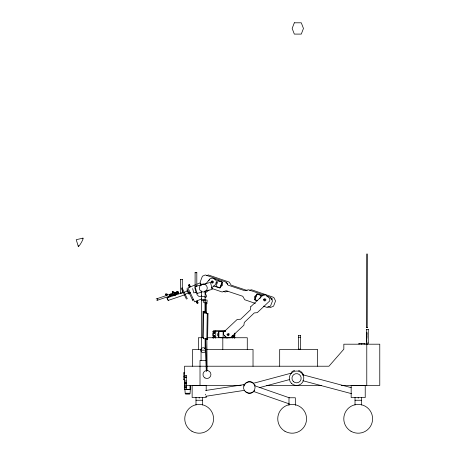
<?xml version="1.0" encoding="UTF-8"?>
<svg xmlns="http://www.w3.org/2000/svg" width="456" height="456" viewBox="0 0 456 456"><rect width="100%" height="100%" fill="white"/><g stroke="black" fill="none" stroke-linecap="round" stroke-linejoin="round"><path stroke-width="0.68" d="M366.852 336.585L366.573 339.224L366.863 332.623M366.755 339.224L366.801 332.623M205.143 312.349L205.154 311.237L203.313 311.459A12.893 0.769 1.3 0 0 203.308 311.756L206.505 312.28A8.63 0.513 1.3 0 1 206.505 312.485L203.729 312.81A6.8 0.405 1.3 0 0 203.849 312.947L207.685 313.477A12.004 0.712 1.3 0 1 207.679 313.813L207.263 313.888L206.813 339.657L207.235 339.589A12.004 0.712 1.3 0 0 207.241 339.253L203.239 338.551L203.684 312.856M366.59 339.224L366.675 332.623M202.624 337.377L203.068 311.602M207.577 339.429L208.021 313.654M190.323 389.584L190.078 393.266L185.176 393.266L184.931 389.584M215.887 283.244L216.11 282.338M227.339 284.538L227.647 283.757L227.367 283.296M227.458 284.504L227.766 283.723L227.487 283.261L225.817 282.766M259.863 298.594L261.089 295.494L257.127 294.148L254.921 299.729L257.56 300.624M197.283 292.86L197.089 293.282A2.234 2.234 0 0 0 197.049 294.633L198.639 296.263A3.922 3.922 0 0 0 201.683 295.938M205.496 351.188L205.297 351.576A2.462 2.462 0 0 1 201.546 351.929A2.462 2.462 0 0 1 201.848 348.167A2.462 2.462 0 0 1 205.496 349.119M208.683 280.793L209.828 279.289M190.01 389.584L190.078 385.411M190.694 385.411L190.602 389.584L184.56 389.458L184.56 366.219L205.713 366.219M205.673 284.094L209.988 278.793C212.074 277.573 215.084 278.371 216.098 280.617A3.642 3.642 0 0 1 216.167 283.45L215.004 285.034L211.196 288.163M201.415 348.595L201.677 348.298M205.217 293.088L209.025 289.953M234.384 338.198L234.817 337.85L234.817 337.018L233.928 337.24M214.434 337.201C215.625 336.619 214.183 335.046 213.397 336.015L212.992 336.015L212.992 333.29L213.493 333.216C215.135 334.579 215.449 331.073 213.596 332.145L213.094 332.145L213.094 331.312M218.51 332.908L217.552 333.957A1.864 1.864 0 0 0 217.552 335.331L218.51 336.38M206.636 275.709L208.369 274.957L229.237 282.116L231.146 285.142L247.209 290.506M234.241 337.018C232.303 337.907 232.953 334.47 234.452 335.947L234.817 335.947L234.817 333.216L234.412 333.216M201.278 284.595L203.273 284.06L205.268 284.595A3.984 3.984 0 0 1 205.268 291.498L203.273 292.028L201.278 291.498A3.984 3.984 0 0 1 204.305 284.196M188.573 285.313L189.479 284.937M188.584 285.348L189.531 285.057M188.653 285.49L189.559 285.12M189.941 285.918L189.035 286.288L189.975 285.986M195.613 284.732L187.929 287.878L194.581 301.832L201.609 298.948M196.918 284.196L199.528 283.125L200.497 283.307L201.381 285.16M184.213 292.285L187.308 291.019M185.159 294.274L188.254 293.003M189.109 292.803L190.089 292.404M189.348 293.316L190.329 292.912M192.472 299.871L193.452 299.467M204.869 297.614L206.175 297.078L206.688 296.292L204.921 292.581M197.345 301.456L196.433 301.809L197.38 301.519M196.621 302.203L197.528 301.832M196.673 302.317L197.579 301.946M196.701 302.379L197.619 302.032M196.753 302.476L197.653 302.106M196.81 302.596L197.716 302.225M196.838 302.659L197.756 302.311M196.884 302.755L197.79 302.385M197.026 303.058L197.961 302.744M214.229 333.621C215.819 332.943 214.069 331.512 212.992 332.219L212.992 331.387L213.522 330.965L225.344 330.965M166.981 293.732L165.625 294.188L165.984 294.969L167.341 294.513M173.65 291.481L172.214 291.965L172.579 292.746L174.015 292.262M165.762 294.895L167.449 294.331M174.084 292.091L172.351 292.672L172.693 293.402M173.474 292.387L173.844 292.262M156.129 298.988L177.965 291.623M156.801 300.441L178.638 293.077L177.903 291.646M167.113 297.808L168.8 297.238L168.435 296.52M175.435 295.003L173.702 295.585L173.365 294.855M183.112 292.495L166.959 297.945L168.11 300.43L184.435 294.929M227.897 291.156L225.23 292.005L223.218 291.316M201.637 292.21L196.969 293.459L195.105 286.505L210.438 282.401L212.302 289.349L204.966 291.316M196.029 292.296L193.8 292.894L192.649 288.585M253.222 383.342L291.43 373.105L291.521 373.481M259.492 387.628L289.509 379.586M249.694 290.25L251.512 289.765L273.788 297.409L275.566 300.92L273.571 306.147L270.425 307.515L267.769 306.603M220.727 286.67L222.391 285.388A1.864 1.864 0 0 0 222.391 284.014L222.015 283.41M256.295 295.197L254.63 296.48A1.864 1.864 0 0 0 254.63 297.853L255.007 298.458M82.867 238.157L76.226 239.702L78.278 246.354M205.941 302.596L205.086 303.2L206.072 303.799M203.615 338.506L203.239 338.551M205.559 390.496L243.954 384.596L244.159 386.038M205.736 396.298L244.832 390.29M195.105 272.728L196.81 272.728M180.593 279.568L182.292 279.568M195.105 286.225L196.81 286.225M180.593 293.065L181.727 293.065M201.415 296.485L205.132 296.485M205.132 299.951L201.415 299.951L201.415 290.86M205.787 302.562L206.551 302.562L206.636 313.198M206.192 303.058L205.189 303.115L205.223 311.556M206.266 303.799L207.252 303.2L206.403 302.596M366.396 327.647L367.479 327.647M366.556 329.568L368.26 329.568M213.425 331.039L225.247 331.039M225.509 331.267L218.606 331.358L218.515 337.634L226.843 337.896M298.657 335.656L300.361 335.656M298.657 337.252L300.361 337.252M201.529 337.742L198.349 337.742L198.349 349.433M207.258 337.742L247.277 337.742L247.277 349.433M366.487 340.877L366.841 340.877M366.453 341.692L366.812 341.692M366.556 343.066L368.26 343.066M358.895 343.459L365.011 343.459M366.396 344.075L367.479 344.075M298.657 349.153L300.361 349.153M201.529 349.433L192.597 349.433L192.597 366.219M206.625 349.433L253.029 349.433L253.029 366.219M205.496 350.174L201.05 350.174L201.05 360.405M205.496 360.405L200.013 360.405L200.013 385.411M206.813 366.219L328.958 366.219L343.835 349.188L343.835 344.2L379.774 344.2L379.774 385.411L341.23 385.411M183.819 372.871L184.56 372.871M184.56 375.681L186.265 375.681M183.819 376.77L184.56 376.77M184.56 377.061L186.265 377.061M184.56 377.277L186.265 377.277M184.56 377.306L186.265 377.306M184.56 377.511L186.265 377.539M183.819 379.654L184.56 379.654M184.56 380.977L186.265 380.977M184.56 382.316L186.265 382.316M184.56 382.573L186.265 382.573M184.56 383.308L186.265 383.308M184.56 383.815L186.265 383.815M184.56 383.878L186.265 383.878M184.56 385.411L241.173 385.411M266.72 385.411L321.36 385.411M184.56 386.369L186.265 386.369M184.56 387.514L186.265 387.514M184.56 387.583L186.265 387.583M184.56 387.64L186.265 387.64M184.56 387.799L186.265 387.799M184.56 389.179L186.265 389.179M184.566 389.458L190.688 389.458M185.221 393.756L190.032 393.756M185.586 394.001L189.673 394.001M196 400.254L202.339 400.254M355.024 400.254L361.363 400.254M203.564 337.685L202.863 337.531A12.893 0.769 1.3 0 1 202.869 337.235M303.018 374.843L351.183 387.646M302.812 380.72L351.667 393.699M270.887 298.087L272.192 298.902L271.884 299.683L271.411 299.524M270.767 298.121L272.078 298.937M262.844 295.676L256.859 293.835L254.539 299.752L257.252 300.829M213.545 285.975L220.06 288.095L222.482 282.15L213.607 278.679M264.155 295.163L248.429 289.765L244.798 290.734L228.063 285.142L226.153 282.116L205.285 274.957L202.407 276.211L200.081 282.31L201.381 284.875M266.777 296.064L270.71 297.409L272.483 300.92L270.493 306.147L267.341 307.515L263.357 306.147M212.097 288.551L222.146 292.005L226.153 290.734L242.78 296.28L244.747 299.757L255.377 303.411M254.687 385.747L289.378 397.82M253.462 391.425L289.486 403.959M227.168 338.016L225.446 337.098L224.455 335.502M213.499 337.087L213.784 337.24M233.278 337.201C232.087 336.619 233.529 335.046 234.316 336.015L234.715 336.015L234.715 333.29M213.522 338.198L213.094 337.85L213.094 337.018M204.67 348.15L205.132 348.566M190.397 286.864L189.331 284.635L188.425 285.006L189.491 287.24M197.043 300.817L198.109 303.052L197.203 303.422L196.137 301.188M187.023 288.431L192.916 300.795M186.812 289.976L188.75 294.046M182.064 287.77L187.308 298.783M181.174 288.135L186.424 299.147M177.806 291.675L178.541 293.111M177.72 291.709L178.473 293.134M177.623 291.737L178.347 293.179M177.544 291.766L178.296 293.197M177.441 291.8L178.205 293.225M177.401 291.817L178.102 293.259M177.287 291.851L177.971 293.305M177.162 291.897L177.834 293.35M176.985 291.954L177.72 293.39M176.78 292.022L177.481 293.47M176.54 292.102L177.219 293.561L176.495 292.119M176.272 292.193L176.951 293.647M176.198 292.222L176.871 293.675M176.084 292.256L176.797 293.698M175.982 292.296L176.654 293.75M175.828 292.347L176.5 293.801M175.663 292.399L176.335 293.858M175.486 292.461L176.164 293.915M175.321 292.513L175.999 293.972M175.07 292.598L175.748 294.057M174.967 292.638L175.64 294.091M175.486 294.143L174.722 292.718L175.378 294.177M174.597 292.758L175.269 294.217M175.018 294.302L175.355 295.026M174.215 292.889L174.933 294.331M173.867 293.003L174.545 294.462M172.573 291.846L172.938 292.627M172.493 291.874L172.858 292.655M172.402 291.903L172.767 292.684M173.69 294.747L174.027 295.477M172.294 291.943L172.681 292.712M173.514 294.81L173.85 295.534M172.037 293.624L172.75 295.066M170.778 294.046L171.45 295.505M171.405 295.522L170.652 294.091L171.308 295.551M169.381 294.519L170.099 295.961M170.025 295.984L169.324 294.536L169.957 296.007M165.984 294.069L166.343 294.85M165.904 294.097L166.263 294.878M165.773 294.137L166.172 294.907M165.699 294.166L166.087 294.935M167.124 297.888L168.275 300.379M157.132 298.646L157.816 300.099M206.026 302.619L206.169 303.115M194.723 287.422L196.183 292.86M205.399 394.206L205.502 394.89M244.006 384.989L243.954 384.596M205.639 338.626L206.329 371.304L205.57 338.62M206.847 338.722L207.104 370.631M368.26 329.289L368.26 343.351M367.017 327.647L367.017 253.832L366.858 327.647M366.778 344.2L366.778 385.411M366.556 329.289L366.556 343.351M364.891 343.459L364.891 344.2M361.517 343.459L361.517 344.2M361.363 397.432L361.363 405.019M359.02 343.459L359.02 344.2M358.194 397.535L358.194 398.225M355.024 397.432L355.024 405.019M317.627 366.219L317.627 349.433L279.682 349.433L279.682 366.219M300.361 335.411L300.361 349.433M298.657 335.411L298.657 349.433M295.328 405.367L295.328 397.763L288.99 397.763L288.99 405.367M234.715 337.087L234.715 337.919M232.184 335.565L232.184 338.198M222.813 337.742L222.813 349.433M215.728 330.965L215.728 338.198M213.094 333.216L213.094 335.947L213.454 335.947C214.953 334.47 215.602 337.907 213.665 337.018L212.992 337.087L212.992 337.919M206.169 302.596L206.169 303.799M206.197 390.484L206.197 385.548L192.141 385.548L192.141 397.535L206.197 397.535L206.197 396.127M205.132 290.86L205.132 312.109M205.132 338.882L205.132 348.766M203.273 300.048L203.273 302.242L207.098 302.242L207.098 300.048L201.415 300.048L201.415 348.766M202.339 397.432L202.339 405.019M199.169 397.535L199.169 398.225M196.81 272.449L196.81 286.505M196 397.432L196 405.019M195.105 272.449L195.105 286.505M186.265 375.402L186.265 389.458M183.819 372.734L183.819 379.797M182.292 279.289L182.292 293.065M180.593 279.289L180.593 293.345M254.647 390.359A5.763 5.763 0 0 1 254.066 391.174M253.724 391.544A5.763 5.763 0 0 1 246.764 392.422M246.343 392.149A5.763 5.763 0 0 1 245.579 391.499M244.701 384.539A5.763 5.763 0 0 1 253.77 383.393M254.676 384.596A5.763 5.763 0 0 1 255.098 385.508M302.681 374.997A2.878 0.559 -75.1 0 1 303.109 375.049M291.43 372.273A7.262 7.25 0 0 1 294.684 370.392M298.441 370.392A7.262 7.25 0 0 1 300.19 371.116M300.726 371.458A7.262 7.25 0 0 1 302.51 373.242M302.852 373.772A7.262 7.25 0 0 1 303.388 374.917M82.251 238.756A4.799 0.673 -60.2 0 1 82.81 239.565A4.799 0.673 -60.2 0 1 79.726 245.071A4.799 0.673 -60.2 0 1 78.364 245.704M366.744 332.623L366.681 339.224L366.704 332.623M250.783 306.677L250.464 309.812L240.597 319.251L237.205 319.434L223.622 332.19L223.668 334.778L227.134 337.85L230.485 337.805L243.874 325.231L244.308 322.449L254.237 312.947L257.258 312.656L269.798 300.875L269.758 298.509L265.711 294.918L263.266 294.952L250.783 306.677M227.031 334.299C228.644 339.047 230.93 330.931 227.031 334.299M227.686 334.465C228.302 336.209 229.129 333.222 227.686 334.465M211.823 281.859C212.274 283.655 213.38 280.748 211.823 281.859M264.275 299.689C264.725 301.479 265.825 298.572 264.275 299.689M294.32 22.8L292.165 28.449L294.32 34.092L301.296 34.092L303.457 28.449L301.296 22.8L294.32 22.8M218.139 280.788L215.933 286.368L219.895 287.713L222.1 282.133L218.139 280.788M211.327 281.392L211.185 281.643A1.015 1.015 0 0 0 211.225 282.475L211.88 283.039A1.254 1.254 0 0 0 212.781 283.005L213.385 282.389A1.015 1.015 0 0 0 213.351 281.563L212.69 280.999A1.254 1.254 0 0 0 211.795 281.033L211.327 281.392M263.773 299.221L263.631 299.472A1.015 1.015 0 0 0 263.671 300.304L264.332 300.869A1.254 1.254 0 0 0 265.227 300.835L265.837 300.219A1.015 1.015 0 0 0 265.797 299.392L265.135 298.828A1.254 1.254 0 0 0 264.241 298.862L263.773 299.221M223.121 331.66L218.903 331.66L218.903 337.6L223.121 337.6L223.121 331.66M365.227 385.548L351.166 385.548L351.166 397.535L365.227 397.535L365.227 385.548M350.995 431.268A14.404 14.404 0 0 0 372.603 418.796A14.404 14.404 0 0 0 350.995 406.319A14.404 14.404 0 0 0 350.995 431.268M291.43 383.365A7.262 7.25 0 0 0 303.576 380.11A7.262 7.25 0 0 0 294.684 371.23A7.262 7.25 0 0 0 291.43 383.365M191.965 431.268A14.404 14.404 0 0 0 213.573 418.796A14.404 14.404 0 0 0 191.965 406.319A14.404 14.404 0 0 0 191.965 431.268M284.954 431.268A14.404 14.404 0 0 0 306.563 418.796A14.404 14.404 0 0 0 284.954 406.319A14.404 14.404 0 0 0 284.954 431.268M246.405 392.496A5.763 5.763 0 0 0 255.075 387.554A5.763 5.763 0 0 0 246.462 382.516A5.763 5.763 0 0 0 246.405 392.496M204.972 377.95A3.973 3.973 0 0 0 210.934 374.507A3.973 3.973 0 0 0 204.972 371.064A3.973 3.973 0 0 0 204.972 377.95M293.305 381.49A4.611 4.606 0 0 0 301.017 379.426A4.611 4.606 0 0 0 295.368 373.789A4.611 4.606 0 0 0 293.305 381.49"/></g></svg>
